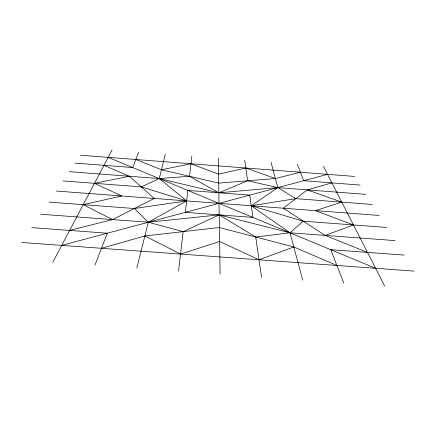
<?xml version="1.0" encoding="UTF-8"?>
<svg xmlns="http://www.w3.org/2000/svg" width="436" height="436" viewBox="0 0 436 436"><rect width="100%" height="100%" fill="white"/><g stroke="black" fill="none" stroke-linecap="round" stroke-linejoin="round"><path stroke-width="0.65" d="M178.558 271.148L183.131 231.641L219.194 214.877L289.995 232.786L395 240.601M365.918 194.363L277.841 187.622L218.856 192.788L189.529 176.302L191.862 156.175M136.839 268.135L148.311 222.24L186.684 200.898L159.227 178.542L69.379 171.664M165.337 154.115L159.227 178.542L141.291 186.886L63.144 180.94M94.955 265.11L107.311 233.2L31.774 227.63M138.741 152.044L132.735 167.555L75.123 163.119M52.898 262.074L112.079 149.973M386.727 227.445L303.298 221.188L289.995 232.786L255.736 237.02L219.194 214.877L148.311 222.24L40.771 214.24M331.916 182.886L307.282 189.878L283.378 208.206L325.114 235.402L367.477 252.39M69.613 230.421L112.586 219.586L154.257 198.451L129.367 176.258L103.97 165.337M372.273 204.462L295.848 198.647L277.841 187.622L247.653 180.766L218.856 192.788L159.227 178.542L189.529 176.302M336.897 265.48L293.804 246.956L259.011 259.796L219.608 241.484L180.537 254.063L144.877 235.969L101.468 248.291M325.114 235.402L353.438 224.949L315.413 210.632L341.77 202.141L307.282 189.878M61.71 245.386L327.545 174.34M135.852 159.505L161.424 169.762L218.703 183.093L275.394 178.537L300.377 172.236M129.367 176.258L94.47 183.327L121.72 195.993L83.205 204.675L112.586 219.586M161.424 169.762L190.984 163.773L218.567 174.16L245.822 168.013L275.394 178.537M295.848 198.647L251.25 205.781L289.995 232.786L302.726 280.108M48.925 202.102L134.408 208.517L186.684 200.898L141.291 186.886M144.877 235.969L219.39 227.532L293.804 246.956M404.112 255.093L330.706 249.675L343.786 283.073M21.8 242.476L414.2 271.127M56.353 191.05L379.184 215.449M80.431 155.216L354.642 176.433M360.065 185.049L303.696 180.711L297.298 164.372M183.131 231.641L148.311 222.24L134.408 208.517M303.298 221.188L251.25 205.781L277.841 187.622L271.034 162.328M108.177 157.363L375.619 268.309M323.49 166.41L384.683 286.027M244.71 160.285L247.653 180.766M255.736 237.02L261.502 277.132M218.322 158.23L220.115 274.146M187.9 190.434L185.365 212.337L252.918 217.406L249.719 195.137L187.9 190.434"/></g></svg>
